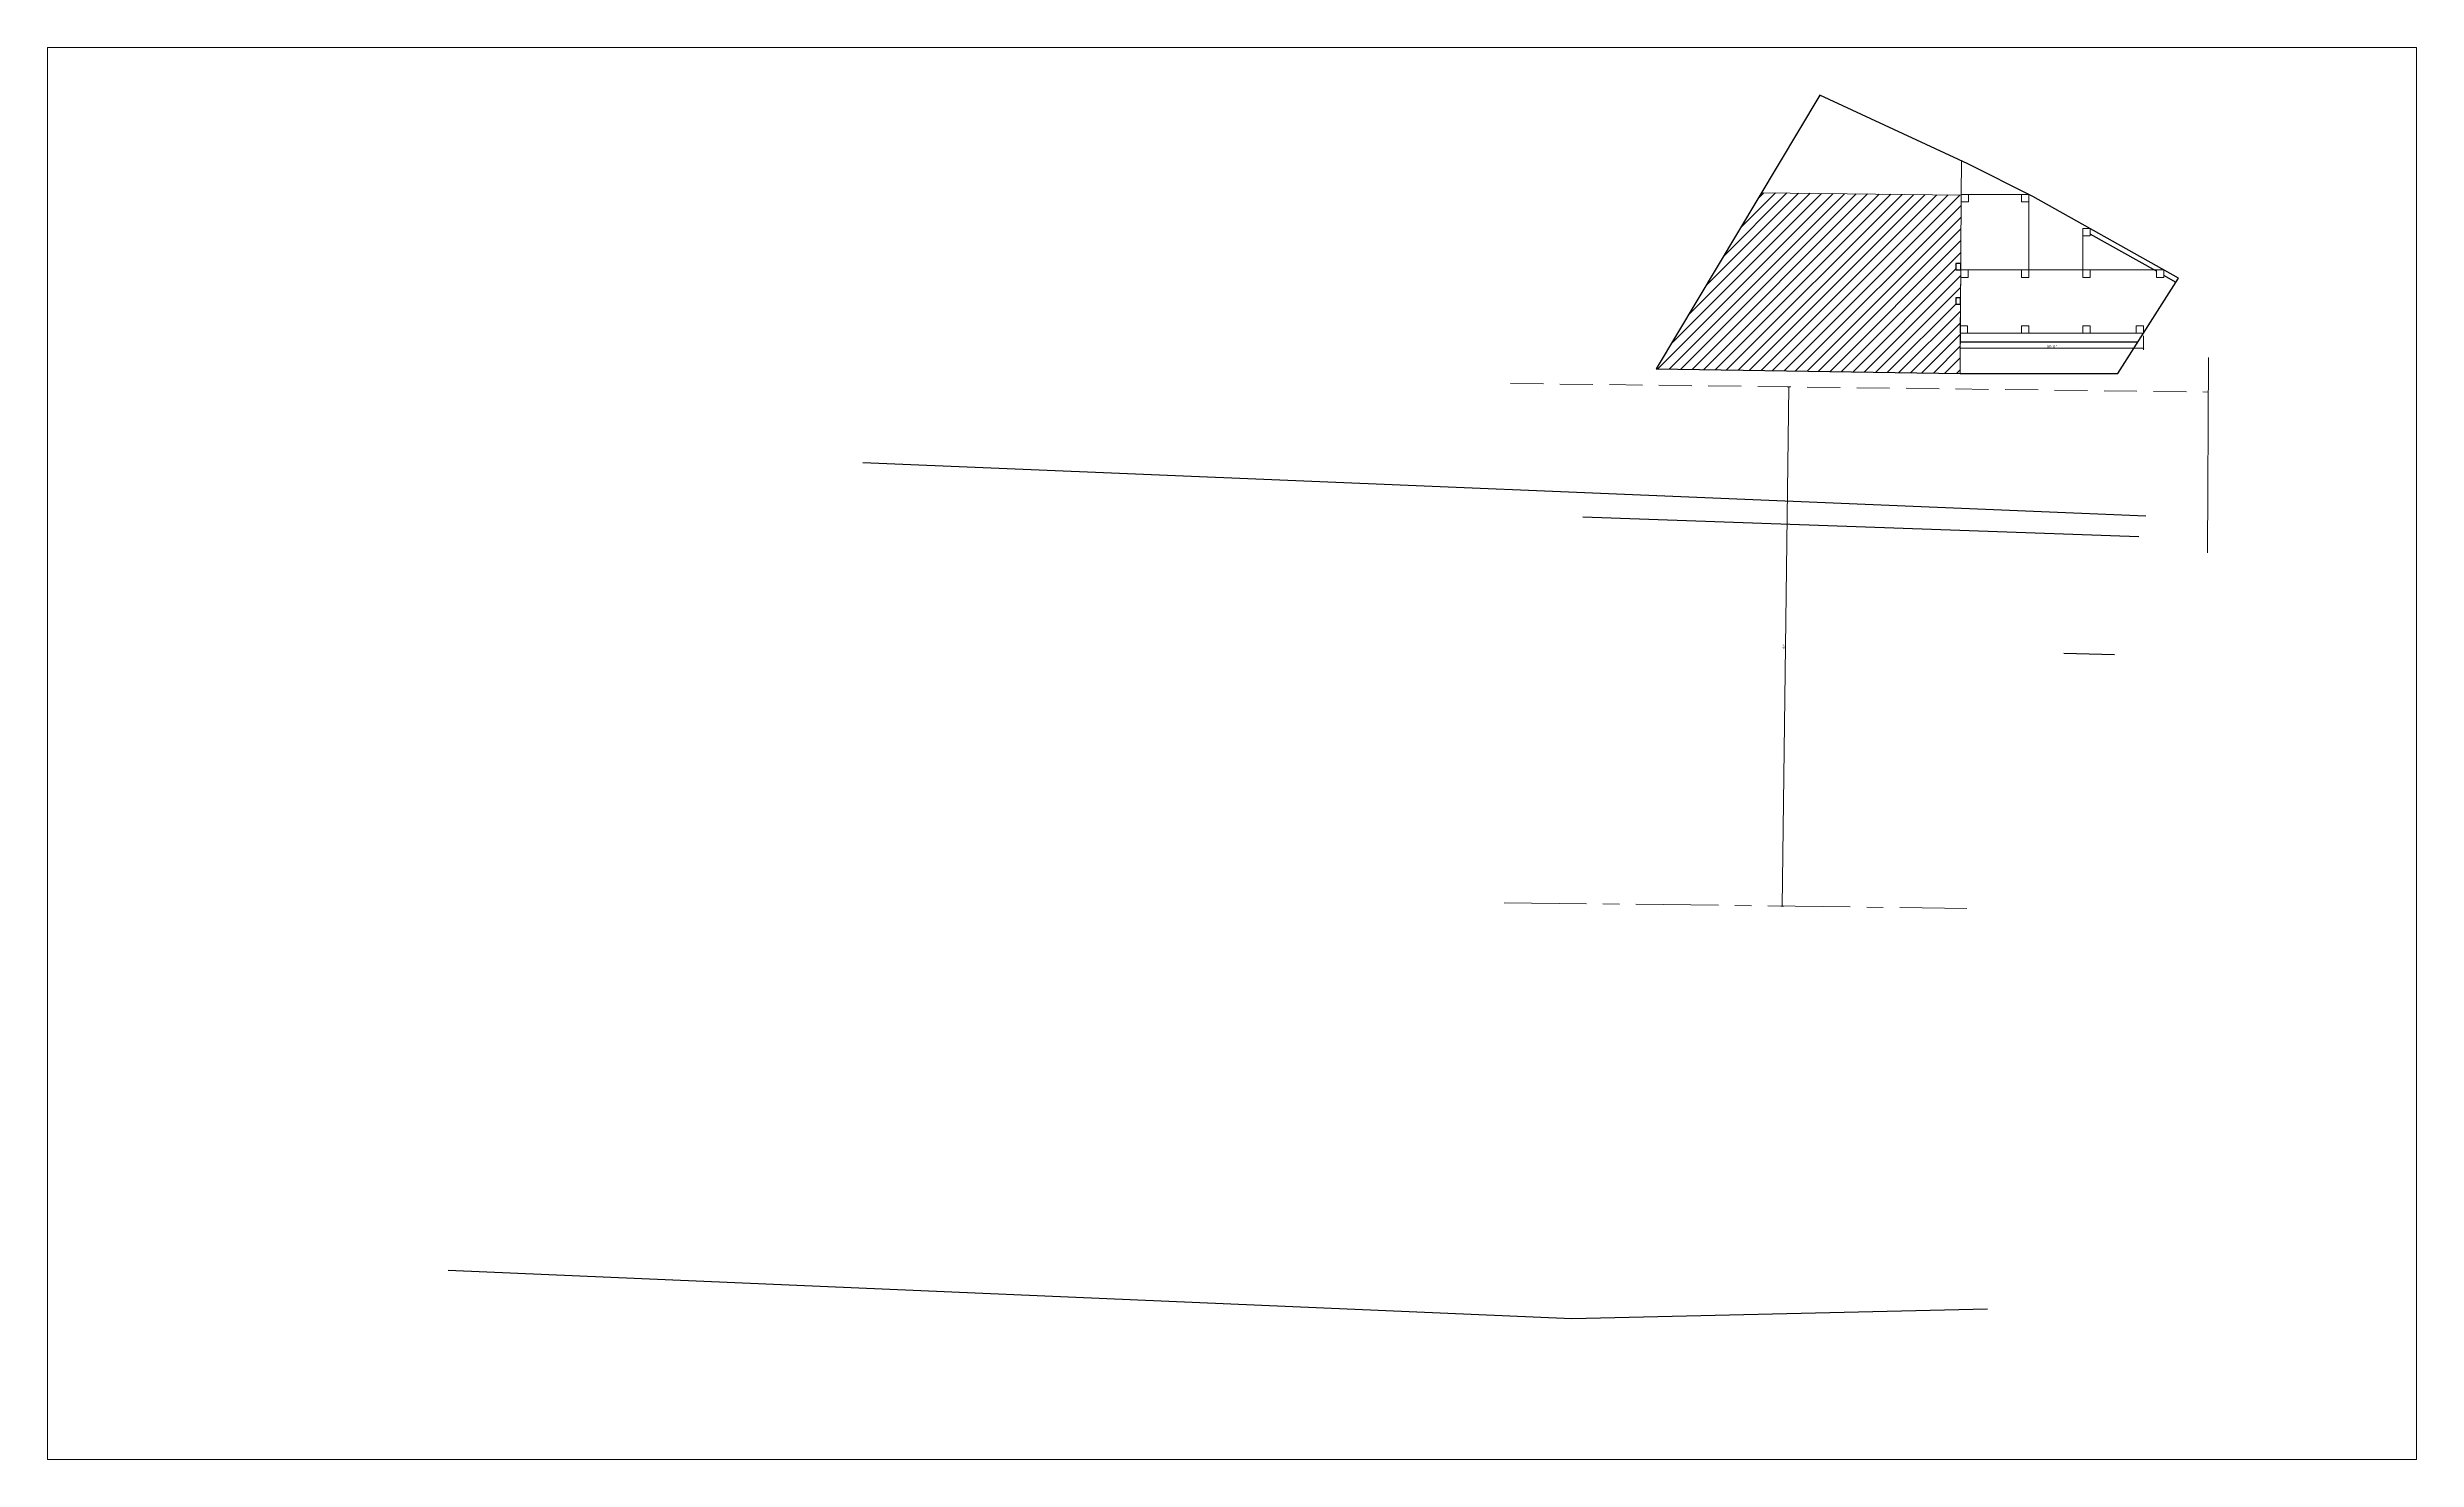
# Model space of a CAD drawing. Header units: inches. Extents: x 2 to 197762, y -33236 to 9.
# Drawn here: x 95249 to 99739, y -18760 to -16083 of the extents above; entities that cross this region are included whole.
import ezdxf

# ---------------------------------------------------------------- set-up
doc = ezdxf.new("R2010")
doc.units = ezdxf.units.IN
doc.header["$LTSCALE"] = 5
doc.header["$MEASUREMENT"] = 0
doc.linetypes.add('CENTER', pattern=[2, 1.25, -0.25, 0.25, -0.25])
doc.linetypes.add('DASHED2', pattern=[0.375, 0.25, -0.125])
doc.layers.add('A-WALL', color=7, linetype='Continuous', lineweight=9)
doc.layers.add('DOOR', color=62, linetype='Continuous', lineweight=0)
doc.layers.add('dim line', color=7, linetype='Continuous', lineweight=15, true_color=0xfab2b2)
doc.layers.add('WALL', color=7, linetype='Continuous')
doc.styles.get("Standard").update_dxf_attribs({"font": 'arial.ttf'})
doc.dimstyles.new('Standard$0', dxfattribs={"dimtxt": 6, "dimasz": 4, "dimexe": 3, "dimexo": 6, "dimgap": 3, "dimtad": 1, "dimdec": 1, "dimzin": 0, "dimdsep": 46, "dimlunit": 4, "dimtxsty": 'Standard', "dimcen": 0.09, "dimclrd": 6, "dimclre": 6, "dimclrt": 7, "dimadec": 0, "dimazin": 0, "dimtfac": 1, "dimtdec": 1, "dimtix": 1, "dimtofl": 0, "dimtmove": 1, "dimatfit": 3, "dimfxl": 1, "dimtolj": 1, "dimtzin": 0, "dimlwd": 18, "dimlwe": 18, "dimarcsym": 0})

# ---------------------------------------------------------------- blocks, each defined once
blk = doc.blocks.new('oblique')
at = {"color": 0, "lineweight": -2}
blk.add_line((0.25, 0.25), (-0.25, -0.25), dxfattribs=at)
at = {"layer": 'dim line', "lineweight": 9}
for p, q in [((-0.4375, 0), (0.4375, 0)), ((0, 0.4375), (0, -0.4375))]:
    blk.add_line(p, q, dxfattribs=at)
blk = doc.blocks.new('*D647')
at = {"layer": 'A-WALL', "color": 33, "lineweight": 0, "ltscale": 5, "transparency": 16777216}
blk.add_line((98536.8, -17710.6), (98548.9, -16726.7), dxfattribs=at)
at = {"layer": 'A-WALL', "color": 47, "lineweight": 0, "ltscale": 5, "transparency": 16777216}
for p, q in [((98551.6, -16726.7), (98545.9, -16726.7)), ((98539.5, -17710.6), (98533.8, -17710.6))]:
    blk.add_line(p, q, dxfattribs=at)
at = {"layer": 'Defpoints', "color": 0, "ltscale": 5, "transparency": 16777216}
for p in [(98548.9, -16726.7), (98556.6, -16726.8), (98544.5, -17710.7)]:
    blk.add_point(p, dxfattribs=at)
at = {"layer": 'A-WALL', "color": 33, "lineweight": 0, "ltscale": 5, "transparency": 16777216, "xscale": 2, "yscale": 2, "zscale": 2}
for p, rotation in [((98548.9, -16726.7), 89.29419504651034), ((98536.8, -17710.6), 269.2941950465104)]:
    blk.add_blockref('oblique', p, dxfattribs=dict(at, rotation=rotation))
at = {"layer": 'A-WALL', "color": 7, "ltscale": 5, "transparency": 16777216, "insert": (98540, -17218.6), "char_height": 4.5, "attachment_point": 5, "rotation": 89.2942}
blk.add_mtext("\\A1;82'", dxfattribs=at)
blk = doc.blocks.new('_OBLIQUE')
at = {"color": 0, "linetype": 'ByBlock'}
blk.add_line((-0.5, -0.5), (0.5, 0.5), dxfattribs=at)
blk = doc.blocks.new('*D687')
at = {"layer": 'A-WALL', "color": 47, "lineweight": 0, "ltscale": 5, "transparency": 16777216}
for p, q in [((98874, -16630.2), (98874, -16656.2)), ((99221.1, -16630.2), (99221.1, -16656.2))]:
    blk.add_line(p, q, dxfattribs=at)
at = {"layer": 'A-WALL', "color": 33, "lineweight": 0, "ltscale": 5, "transparency": 16777216}
blk.add_line((98874, -16653.2), (99221.1, -16653.2), dxfattribs=at)
at = {"layer": 'Defpoints', "color": 0, "ltscale": 5, "transparency": 16777216}
for p in [(98874, -16625.2), (99221.1, -16625.2), (99221.1, -16653.2)]:
    blk.add_point(p, dxfattribs=at)
at = {"layer": 'A-WALL', "color": 33, "lineweight": 0, "ltscale": 5, "transparency": 16777216, "xscale": 2, "yscale": 2, "zscale": 2, "rotation": 180}
blk.add_blockref('oblique', (98874, -16653.2), dxfattribs=at)
at = {"layer": 'A-WALL', "color": 33, "lineweight": 0, "ltscale": 5, "transparency": 16777216, "xscale": 2, "yscale": 2, "zscale": 2}
blk.add_blockref('oblique', (99221.1, -16653.2), dxfattribs=at)
at = {"layer": 'A-WALL', "color": 7, "ltscale": 5, "transparency": 16777216, "insert": (99047.6, -16650.4), "char_height": 4.5, "attachment_point": 5}
blk.add_mtext('\\A1;28\'-11"', dxfattribs=at)

msp = doc.modelspace()

# ---------------------------------------------------------------- hatches: boundary and pattern name
at = {"layer": 'A-WALL', "ltscale": 5}
h = msp.add_hatch(dxfattribs=at)
h.set_pattern_fill('ANSI31', color=256, scale=125)
h.paths.add_polyline_path([(98874.81, -16505.19), (98865.81, -16505.07), (98865.89, -16493.07), (98874.88, -16493.19), (98875.73, -16363.19), (98497.26, -16358.69), (98297.59, -16692.54), (98873.53, -16701.18), (98874.02, -16625.18), (98874.02, -16611.18), (98874.11, -16611.18), (98874.38, -16570.19), (98865.38, -16570.07), (98865.46, -16558.07), (98874.46, -16558.19)])

# ---------------------------------------------------------------- linework, layer by layer
for p, q in [((98607.72, -16174, -58.17), (98297.59, -16692.54, -58.17)), ((98888.2, -16303.85, -58.17), (98607.72, -16174, -58.17)), ((99011.56, -16365.78, -58.17), (98888.2, -16303.85, -58.17)), ((99287.65, -16520.85, -58.17), (99011.56, -16365.78, -58.17)), ((99245.77, -16507.65, -58.17), (99120.02, -16437.02, -58.17)), ((99172.7, -16701.18, -58.17), (99287.65, -16520.85, -58.17)), ((99283.25, -16528.7, -58.17), (99259.77, -16515.51, -58.17)), ((98873.53, -16641.18, -58.17), (99210.95, -16641.18, -58.17)), ((98297.59, -16692.54, -58.17), (98873.53, -16701.18, -58.17)), ((98873.53, -16701.18, -58.17), (99172.7, -16701.18, -58.17)), ((96794.24, -16870.29, -5.61), (99225.45, -16971.02, -56.63)), ((99212.24, -17010.83, -55.89), (98158.92, -16973.52, -59.35)), ((99166.3, -17234.52, -65.96), (99070.56, -17232.01, -65.57)), ((98137.7, -18492.75, 1.52), (96008.42, -18401.34, 1.52)), ((98925.93, -18474.41, 1.52), (98137.7, -18492.75, 1.52))]:
    msp.add_line(p, q)
for p, q in [((98875.73, -16363.19, -58.17), (98876.16, -16298.28, -58.17)), ((98889.74, -16362, -58.17), (98990.02, -16362)), ((99004.02, -16376), (99004.02, -16505.19)), ((99106.02, -16440.7), (99106.02, -16505.19)), ((98874.81, -16505.19, -58.17), (99259.77, -16505.19, -58.17)), ((98337.27, -16625.19, -58.17), (98337.87, -16625.19, -58.17)), ((98874.02, -16625.19, -58.17), (99221.14, -16625.19, -58.17)), ((99344.47, -16670.93), (99342.4, -17041.13))]:
    msp.add_line(p, q, dxfattribs=at)
at = {"layer": 'A-WALL', "linetype": 'DASHED2', "ltscale": 50}
msp.add_line((98021.51, -16720.19), (99344.11, -16736.48), dxfattribs=at)
at = {"layer": 'A-WALL', "linetype": 'CENTER', "ltscale": 25}
msp.add_line((98009.39, -17704.12), (98886.18, -17714.92), dxfattribs=at)
at = {"layer": 'A-WALL', "ltscale": 5, "elevation": -58.17}
msp.add_lwpolyline([(98875.74, -16362), (98889.74, -16362), (98889.74, -16376), (98875.74, -16376)], close=True, dxfattribs=at)
at = {"layer": 'A-WALL', "ltscale": 5}
for points in [[(98990.02, -16362), (99004.02, -16362), (99004.02, -16376), (98990.02, -16376)], [(99106.02, -16426.7), (99120.02, -16426.7), (99120.02, -16440.7), (99106.02, -16440.7)], [(99287.65, -16520.85), (99259.77, -16505.19), (98874.81, -16505.19), (98874.02, -16625.19), (99221.14, -16625.19)], [(98874.81, -16505.19), (98888.81, -16505.19), (98888.81, -16519.19), (98874.81, -16519.19)], [(98990.02, -16505.19), (99004.02, -16505.19), (99004.02, -16519.19), (98990.02, -16519.19)], [(99106.02, -16505.19), (99120.02, -16505.19), (99120.02, -16519.19), (99106.02, -16519.19)], [(99245.77, -16505.19), (99259.77, -16505.19), (99259.77, -16519.19), (99245.77, -16519.19)], [(98874.02, -16611.18), (98888.02, -16611.18), (98888.02, -16625.18), (98874.02, -16625.18)], [(98990.02, -16611.18), (99004.02, -16611.18), (99004.02, -16625.18), (98990.02, -16625.18)], [(99106.02, -16611.18), (99120.02, -16611.18), (99120.02, -16625.18), (99106.02, -16625.18)], [(99207.15, -16611.18), (99221.15, -16611.18), (99221.15, -16625.18), (99207.15, -16625.18)]]:
    msp.add_lwpolyline(points, close=True, dxfattribs=at)
at = {"layer": 'DOOR', "lineweight": 13}
msp.add_lwpolyline([(95248.76, -16083.36), (99738.89, -16083.36), (99738.89, -18759.51), (95248.76, -18759.51)], close=True, dxfattribs=at)
at = {"layer": 'DOOR', "lineweight": 13, "elevation": -58.17}
msp.add_lwpolyline([(98297.59, -16692.54), (98873.53, -16701.18), (98875.73, -16363.19), (98497.26, -16358.69)], close=True, dxfattribs=at)
at = {"layer": 'WALL', "color": 2, "linetype": 'ByBlock', "ltscale": 5, "elevation": -58.17}
for points in [[(98865.89, -16493.07), (98865.81, -16505.07), (98874.81, -16505.19), (98874.88, -16493.19)], [(98865.46, -16558.07), (98865.38, -16570.07), (98874.38, -16570.19), (98874.46, -16558.19)]]:
    msp.add_lwpolyline(points, close=True, dxfattribs=at)

# ---------------------------------------------------------------- dimensions: what is measured, and where the dimension line sits
at = {"layer": 'A-WALL', "ltscale": 5}
dim = msp.add_linear_dim(base=(99221.14, -16653.17), p1=(98874.02, -16625.19), p2=(99221.14, -16625.19), dimstyle='Standard$0', override={"dimtxt": 4.5, "dimasz": 2, "dimexo": 5, "dimgap": 0.5, "dimdec": 0, "dimzin": 12, "dimpost": '\\X', "dimblk": 'oblique', "dimcen": 3, "dimclrd": 33, "dimclre": 47, "dimtfac": 0.5, "dimtdec": 0, "dimfxl": 3, "dimlwd": 0, "dimlwe": 0}, dxfattribs=at)
dim.commit()
dim.dimension.update_dxf_attribs({"geometry": '*D687', "text_midpoint": (99047.58, -16650.37)})
dim = msp.add_aligned_dim(p1=(98544.49, -17710.71), p2=(98556.61, -16726.78), distance=7.71, dimstyle='Standard$0', override={"dimtxt": 4.5, "dimasz": 2, "dimexo": 5, "dimgap": 0.5, "dimzin": 12, "dimpost": '\\X', "dimblk": 'oblique', "dimcen": 3, "dimclrd": 33, "dimclre": 47, "dimtfac": 0.5, "dimfxl": 3, "dimlwd": 0, "dimlwe": 0}, dxfattribs=at)
dim.commit()
dim.dimension.update_dxf_attribs({"geometry": '*D647', "text_midpoint": (98540.04, -17218.62)})

doc.saveas('drawing.dxf')
